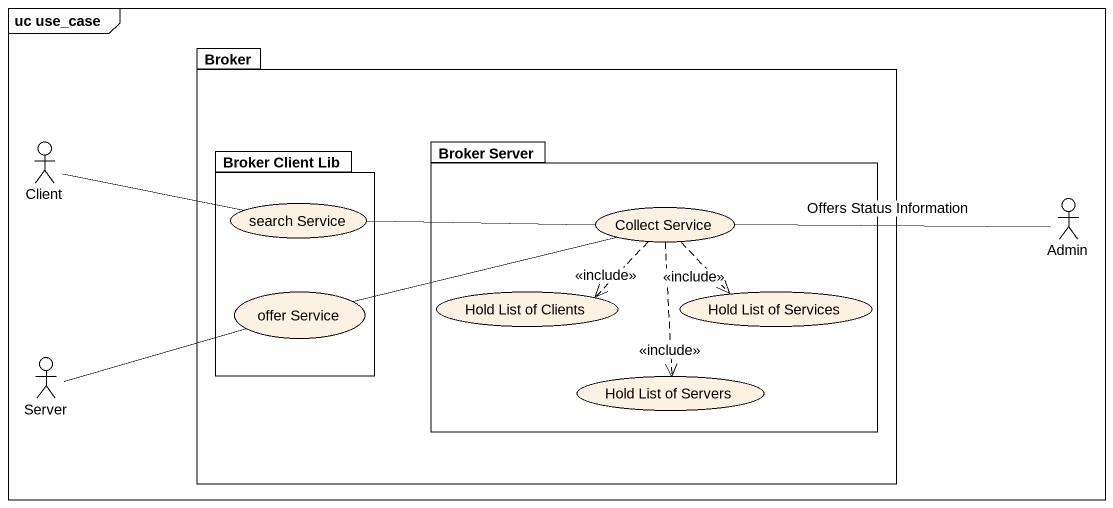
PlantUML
@startuml
mainframe uc use_case
package Broker {
  package "Broker Client Lib" as Broker_Client_Lib {
    usecase "search Service" as search_Service
    usecase "offer Service" as offer_Service
  }
  package "Broker Server" as Broker_Server {
    usecase "Collect Service" as Collect_Service
    usecase "Hold List of Clients" as Hold_List_of_Clients
    usecase "Hold List of Services" as Hold_List_of_Services
    usecase "Hold List of Servers" as Hold_List_of_Servers
  }
}
actor Client
actor Admin
actor Server
Client -right- search_Service
search_Service -right- Collect_Service
Collect_Service ..> Hold_List_of_Clients : <<include>>
Collect_Service ..> Hold_List_of_Services : <<include>>
Collect_Service ..> Hold_List_of_Servers : <<include>>
Admin -left- Collect_Service : Offers Status Information
offer_Service -right- Collect_Service
Server -right- offer_Service
@enduml
